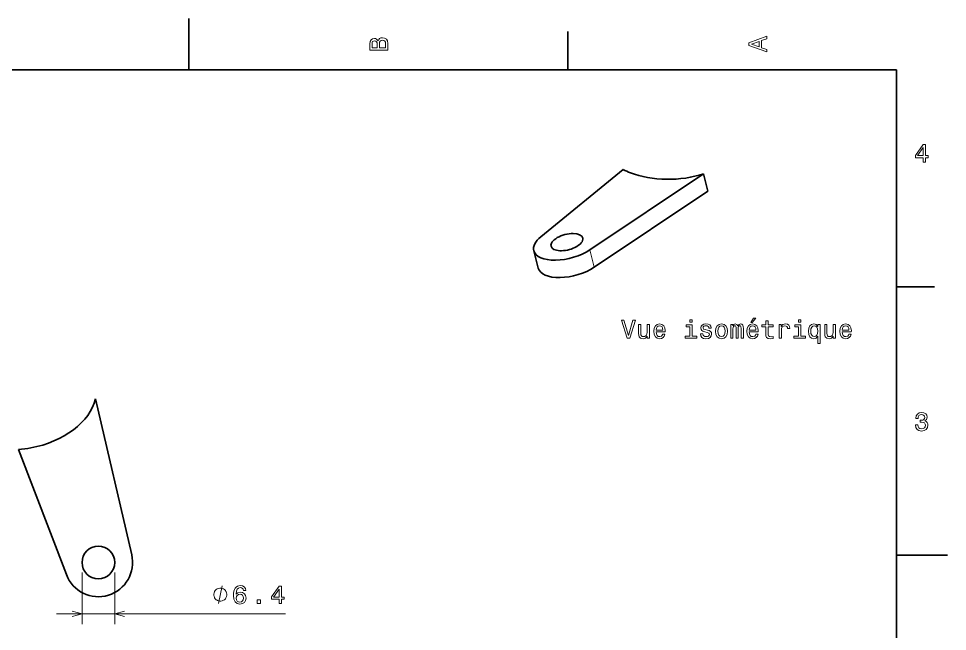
# Model space of a CAD drawing. Extents: x 0 to 297, y 0 to 210.
# Drawn here: x 115.2 to 297, y 90.1 to 210 of the extents above; entities that cross this region are included whole.
import ezdxf

# ---------------------------------------------------------------- set-up
doc = ezdxf.new("R2010")
doc.units = 0

msp = doc.modelspace()

# ---------------------------------------------------------------- linework, layer by layer
at = {"color": 7, "lineweight": 35, "ltscale": 0.25}
for p, q in [((148.5, 200), (148.5, 210)), ((287, 105), (297, 105))]:
    msp.add_line(p, q, dxfattribs=at)
at = {"color": 7, "lineweight": 35, "ltscale": 0.1875}
for p, q in [((222.699997, 200), (222.699997, 207.5)), ((287, 157.5), (294.5, 157.5))]:
    msp.add_line(p, q, dxfattribs=at)
at = {"color": 7, "lineweight": 35}
for p, q in [((287, 200), (10, 200)), ((287, 10), (287, 200)), ((233.512177, 180.479477), (217.426956, 167.326263)), ((226.97937, 164.749237), (249.23642, 179.636871)), ((227.861572, 161.348389), (250.118622, 176.236023)), ((137.303223, 105.122139), (130.211014, 135.609818)), ((115.167015, 125.696808), (124.518478, 101.213448))]:
    msp.add_line(p, q, dxfattribs=at)
at = {"color": 7, "lineweight": 35, "ltscale": 0.087835}
for p, q in [((250.118622, 176.236023), (249.23642, 179.636871)), ((216.902893, 161.178146), (216.020691, 164.578995))]:
    msp.add_line(p, q, dxfattribs=at)
at = {"color": 7, "lineweight": 13, "ltscale": 0.087835}
msp.add_line((227.861572, 161.348389), (226.97937, 164.749237), dxfattribs=at)
at = {"color": 8, "lineweight": 13, "ltscale": 0.251228}
for p, q in [((127.577469, 101.60408), (127.577469, 91.554962)), ((133.977463, 101.60408), (133.977463, 91.554962))]:
    msp.add_line(p, q, dxfattribs=at)
at = {"color": 8, "lineweight": 13}
msp.add_line((122.577469, 93.554962), (167.440735, 93.554962), dxfattribs=at)
at = {"color": 7, "lineweight": 13}
for points in [[(185.542007, 205.630417), (185.249496, 205.983429), (185.052811, 206.074219), (184.81073, 206.104477), (184.432495, 206.03891), (184.160156, 205.842224), (183.993729, 205.524506), (183.933212, 205.080704), (183.933212, 203.835022), (187.433212, 203.835022), (187.433212, 205.151306), (187.36261, 205.620331), (187.155838, 205.968307), (186.828018, 206.185165), (186.384216, 206.260818), (186.08667, 206.215424), (185.839554, 206.094391), (185.65799, 205.897705)], [(185.385666, 204.984879), (185.385666, 204.298996), (184.351807, 204.298996), (184.351807, 205.025223), (184.382065, 205.297562), (184.472839, 205.489197), (184.629181, 205.605194), (184.86116, 205.645538), (185.093155, 205.600143), (185.254532, 205.479111), (185.355408, 205.272339)], [(187.014618, 205.095825), (187.014618, 204.298996), (185.809296, 204.298996), (185.809296, 205.050446), (185.844589, 205.368164), (185.9505, 205.595108), (186.132065, 205.731277), (186.394302, 205.776657), (186.671692, 205.731277), (186.863327, 205.605194), (186.979324, 205.393372)], [(261.633209, 203.466858), (261.633209, 203.930847), (260.604401, 204.298996), (260.604401, 205.695969), (261.633209, 206.064133), (261.633209, 206.538193), (258.128174, 205.257217), (258.128174, 204.742798)], [(260.17572, 204.460388), (258.632477, 205), (260.17572, 205.539627)], [(292.277374, 181.916794), (292.731262, 181.916794), (292.731262, 182.784225), (293.23056, 182.784225), (293.23056, 183.187683), (292.731262, 183.187683), (292.731262, 185.341141), (292.272339, 185.341141), (290.739197, 183.228027), (290.739197, 182.784225), (292.277374, 182.784225)], [(291.162842, 183.187683), (292.277374, 184.756134), (292.277374, 183.187683)], [(235.440369, 150.981674), (234.562836, 148.001114), (233.66011, 150.981674), (233.181, 150.981674), (234.310684, 147.476624), (234.815002, 147.476624), (235.919464, 150.981674)], [(247.034744, 151.097656), (246.56572, 151.097656), (246.56572, 150.593338), (247.034744, 150.593338)], [(258.503052, 150.552994), (258.800598, 150.552994), (259.501617, 151.410339), (259.007355, 151.410339)], [(268.286896, 151.097656), (267.817871, 151.097656), (267.817871, 150.593338), (268.286896, 150.593338)], [(238.642807, 150.18483), (238.199005, 150.18483), (238.199005, 148.621429), (238.148575, 148.258331), (238.002319, 147.996078), (237.775375, 147.834686), (237.477829, 147.784256), (237.240799, 147.8246), (237.089493, 147.945648), (237.003769, 148.15242), (236.983597, 148.444916), (236.983597, 150.18483), (236.539795, 150.18483), (236.539795, 148.404572), (236.554916, 148.046509), (236.650742, 147.748962), (236.943253, 147.476624), (237.412262, 147.380798), (237.664429, 147.416107), (237.881287, 147.506882), (238.067886, 147.663223), (238.219177, 147.890167), (238.219177, 147.476624), (238.642807, 147.476624)], [(239.979263, 148.702133), (241.754486, 148.702133), (241.759521, 148.908905), (241.678833, 149.488876), (241.45694, 149.922592), (241.103912, 150.18483), (240.634888, 150.280655), (240.175949, 150.179794), (239.822922, 149.897369), (239.595978, 149.438446), (239.515289, 148.833252), (239.590942, 148.212936), (239.817886, 147.759048), (240.165863, 147.476624), (240.619751, 147.380798), (241.013123, 147.446365), (241.335892, 147.617828), (241.572922, 147.890167), (241.709091, 148.253281), (241.27034, 148.253281), (241.17955, 148.051544), (241.048431, 147.900253), (240.675232, 147.779221), (240.387772, 147.834686), (240.170914, 148.0112), (240.029694, 148.298676), (239.979263, 148.686996)], [(239.979263, 149.075333), (240.034744, 149.423309), (240.170914, 149.680511), (240.377686, 149.836853), (240.650024, 149.892334), (240.917313, 149.836853), (241.124084, 149.680511), (241.250168, 149.423309), (241.295547, 149.075333)], [(247.019608, 147.849823), (247.019608, 150.094055), (245.879852, 150.094055), (245.879852, 149.71582), (246.575806, 149.71582), (246.575806, 147.849823), (245.66803, 147.849823), (245.66803, 147.476624), (247.937485, 147.476624), (247.937485, 147.849823)], [(250.025375, 149.055161), (249.59671, 149.156021), (249.278976, 149.272018), (249.173065, 149.509048), (249.203339, 149.675476), (249.309235, 149.796509), (249.480713, 149.872162), (249.727829, 149.90242), (249.964859, 149.872162), (250.151459, 149.781372), (250.272491, 149.645218), (250.322937, 149.463654), (250.756653, 149.463654), (250.756653, 149.47374), (250.681, 149.801544), (250.474228, 150.058762), (250.151459, 150.220139), (249.727829, 150.280655), (249.299149, 150.220139), (248.986481, 150.053711), (248.789795, 149.806595), (248.729263, 149.493912), (248.774658, 149.191315), (248.915863, 148.979507), (249.147858, 148.828201), (249.485748, 148.722305), (249.979996, 148.601257), (250.282578, 148.475189), (250.363281, 148.374313), (250.393539, 148.223022), (250.348145, 148.036423), (250.227112, 147.895218), (250.030426, 147.804428), (249.768173, 147.77417), (249.490799, 147.804428), (249.289063, 147.910339), (249.152893, 148.081818), (249.097427, 148.318848), (248.668747, 148.318848), (248.739349, 147.91539), (248.946121, 147.622879), (249.273941, 147.446365), (249.727829, 147.380798), (250.201889, 147.446365), (250.549866, 147.622879), (250.761688, 147.905304), (250.837341, 148.273453), (250.78186, 148.591171), (250.625519, 148.808029), (250.368317, 148.949249)], [(251.603912, 148.828201), (251.684601, 148.212936), (251.916595, 147.759048), (252.284744, 147.476624), (252.778976, 147.380798), (253.268173, 147.476624), (253.636322, 147.753998), (253.868317, 148.207886), (253.954056, 148.828201), (253.868317, 149.443481), (253.636322, 149.90242), (253.268173, 150.179794), (252.778976, 150.280655), (252.284744, 150.179794), (251.916595, 149.897369), (251.684601, 149.443481)], [(252.0578, 148.833252), (252.10318, 149.28714), (252.2444, 149.61496), (252.471344, 149.816681), (252.778976, 149.887283), (253.081573, 149.816681), (253.308517, 149.619995), (253.449738, 149.28714), (253.500168, 148.833252), (253.449738, 148.374313), (253.308517, 148.041458), (253.081573, 147.839737), (252.778976, 147.77417), (252.471344, 147.839737), (252.2444, 148.041458), (252.10318, 148.374313)], [(254.594543, 147.476624), (255.003052, 147.476624), (255.003052, 149.28714), (255.028259, 149.559479), (255.103912, 149.756165), (255.21991, 149.872162), (255.371201, 149.917542), (255.492233, 149.877197), (255.572937, 149.776337), (255.613281, 149.604858), (255.628403, 149.377914), (255.628403, 147.476624), (256.011688, 147.476624), (256.011688, 149.28714), (256.036896, 149.554428), (256.112549, 149.751114), (256.233582, 149.872162), (256.384888, 149.917542), (256.50592, 149.877197), (256.586609, 149.776337), (256.637054, 149.377914), (256.637054, 147.476624), (257.045563, 147.476624), (257.045563, 149.347656), (257.020325, 149.735992), (256.939636, 150.033539), (256.778259, 150.215103), (256.516022, 150.280655), (256.208374, 150.179794), (255.971344, 149.887283), (255.784744, 150.174744), (255.472061, 150.280655), (255.184601, 150.179794), (254.987915, 149.897369), (254.987915, 150.18483), (254.594543, 150.18483)], [(258.195404, 148.702133), (259.970612, 148.702133), (259.975677, 148.908905), (259.894989, 149.488876), (259.673065, 149.922592), (259.320038, 150.18483), (258.851013, 150.280655), (258.39209, 150.179794), (258.039063, 149.897369), (257.812134, 149.438446), (257.731445, 148.833252), (257.807068, 148.212936), (258.034027, 147.759048), (258.382019, 147.476624), (258.835907, 147.380798), (259.229279, 147.446365), (259.552032, 147.617828), (259.789063, 147.890167), (259.925232, 148.253281), (259.486481, 148.253281), (259.395691, 148.051544), (259.264587, 147.900253), (258.891357, 147.779221), (258.603912, 147.834686), (258.387054, 148.0112), (258.24585, 148.298676), (258.195404, 148.686996)], [(258.195404, 149.075333), (258.250885, 149.423309), (258.387054, 149.680511), (258.593811, 149.836853), (258.86615, 149.892334), (259.133453, 149.836853), (259.34021, 149.680511), (259.466309, 149.423309), (259.511688, 149.075333)], [(261.438202, 149.71582), (261.438202, 148.359192), (261.468475, 147.920425), (261.60968, 147.617828), (261.89209, 147.441315), (262.371185, 147.380798), (262.895691, 147.406021), (262.895691, 147.789307), (262.512421, 147.759048), (262.164429, 147.799393), (261.977814, 147.925476), (261.897125, 148.137283), (261.882019, 148.43483), (261.882019, 149.71582), (262.895691, 149.71582), (262.895691, 150.094055), (261.882019, 150.094055), (261.882019, 150.885849), (261.438202, 150.885849), (261.438202, 150.094055), (260.671631, 150.094055), (260.671631, 149.71582)], [(264.045563, 147.476624), (264.489349, 147.476624), (264.489349, 149.024887), (264.534729, 149.398087), (264.670898, 149.66539), (264.892822, 149.826767), (265.190369, 149.882248), (265.412262, 149.846939), (265.578674, 149.746078), (265.679565, 149.5746), (265.714844, 149.342621), (266.163696, 149.342621), (266.10318, 149.751114), (265.936768, 150.043625), (265.659393, 150.220139), (265.281128, 150.280655), (265.023926, 150.240311), (264.802032, 150.13945), (264.605347, 149.967972), (264.449005, 149.735992), (264.449005, 150.18483), (264.045563, 150.18483)], [(268.27179, 147.849823), (268.27179, 150.094055), (267.132019, 150.094055), (267.132019, 149.71582), (267.827972, 149.71582), (267.827972, 147.849823), (266.920197, 147.849823), (266.920197, 147.476624), (269.189636, 147.476624), (269.189636, 147.849823)], [(271.615417, 149.766251), (271.459106, 149.993195), (271.282593, 150.154572), (271.075806, 150.245361), (270.838776, 150.280655), (270.410095, 150.179794), (270.07724, 149.897369), (269.860382, 149.443481), (269.784729, 148.833252), (269.860382, 148.217972), (270.07724, 147.764084), (270.410095, 147.476624), (270.838776, 147.380798), (271.075806, 147.411057), (271.277527, 147.496796), (271.454041, 147.653137), (271.615417, 147.890167), (271.615417, 146.427628), (272.059235, 146.427628), (272.059235, 150.18483), (271.615417, 150.18483)], [(270.238647, 148.833252), (270.284027, 149.282104), (270.425232, 149.609909), (270.637054, 149.811646), (270.914429, 149.882248), (271.20694, 149.811646), (271.428833, 149.61496), (271.559967, 149.28714), (271.610382, 148.833252), (271.559967, 148.374313), (271.428833, 148.046509), (271.20694, 147.844772), (270.914429, 147.779221), (270.637054, 147.844772), (270.425232, 148.046509), (270.284027, 148.379364)], [(275.075073, 150.18483), (274.631287, 150.18483), (274.631287, 148.621429), (274.580841, 148.258331), (274.434601, 147.996078), (274.207642, 147.834686), (273.910095, 147.784256), (273.673065, 147.8246), (273.521759, 147.945648), (273.436035, 148.15242), (273.415863, 148.444916), (273.415863, 150.18483), (272.972046, 150.18483), (272.972046, 148.404572), (272.987183, 148.046509), (273.083008, 147.748962), (273.375519, 147.476624), (273.844543, 147.380798), (274.09671, 147.416107), (274.313568, 147.506882), (274.500153, 147.663223), (274.651459, 147.890167), (274.651459, 147.476624), (275.075073, 147.476624)], [(276.41153, 148.702133), (278.186768, 148.702133), (278.191803, 148.908905), (278.111115, 149.488876), (277.889221, 149.922592), (277.536194, 150.18483), (277.067169, 150.280655), (276.608215, 150.179794), (276.255188, 149.897369), (276.028259, 149.438446), (275.947571, 148.833252), (276.023224, 148.212936), (276.250153, 147.759048), (276.598145, 147.476624), (277.052032, 147.380798), (277.445404, 147.446365), (277.768158, 147.617828), (278.005188, 147.890167), (278.141357, 148.253281), (277.702606, 148.253281), (277.611816, 148.051544), (277.480713, 147.900253), (277.107513, 147.779221), (276.820038, 147.834686), (276.60318, 148.0112), (276.461975, 148.298676), (276.41153, 148.686996)], [(276.41153, 149.075333), (276.46701, 149.423309), (276.60318, 149.680511), (276.809967, 149.836853), (277.082275, 149.892334), (277.349579, 149.836853), (277.556366, 149.680511), (277.682434, 149.423309), (277.727814, 149.075333)], [(290.729126, 130.51622), (290.729126, 130.480911), (290.809814, 129.996765), (291.046844, 129.633652), (291.420044, 129.401657), (291.914276, 129.315933), (292.438782, 129.401657), (292.832153, 129.623566), (293.08429, 129.976593), (293.175079, 130.430481), (293.134735, 130.728027), (293.023773, 130.970108), (292.842224, 131.156708), (292.600159, 131.292877), (292.927948, 131.565216), (293.043945, 131.998932), (292.968292, 132.392303), (292.751434, 132.68985), (292.398407, 132.87645), (291.914276, 132.942017), (291.460388, 132.861313), (291.112396, 132.63942), (290.885468, 132.286392), (290.809814, 131.817368), (290.809814, 131.782074), (291.258636, 131.782074), (291.299011, 132.104828), (291.430115, 132.336823), (291.641937, 132.478027), (291.939484, 132.528473), (292.201721, 132.488113), (292.393372, 132.382217), (292.509369, 132.210739), (292.554749, 131.97876), (292.509369, 131.731628), (292.388336, 131.565216), (292.176514, 131.46434), (291.889069, 131.434082), (291.692383, 131.439133), (291.692383, 131.04071), (291.939484, 131.050797), (292.257202, 131.005417), (292.494232, 130.884369), (292.635468, 130.687683), (292.685883, 130.430481), (292.630402, 130.13797), (292.484161, 129.921112), (292.252167, 129.784943), (291.944519, 129.739563), (291.626801, 129.789993), (291.394806, 129.941284), (291.248566, 130.183365), (291.193085, 130.51622)]]:
    msp.add_lwpolyline(points, close=True, dxfattribs=at)
at = {"color": 8, "lineweight": 13}
for points in [[(155.932678, 97.304962), (155.932678, 97.421631), (155.874344, 97.654961), (155.81601, 97.829964), (155.757675, 97.946632), (155.641006, 98.121628), (155.466003, 98.296631), (155.291016, 98.413292), (155.174347, 98.471626), (154.999344, 98.529961), (154.766006, 98.588295), (154.649338, 98.588295), (154.532669, 98.588295), (154.299347, 98.529961), (154.124344, 98.471626), (154.007675, 98.413292), (153.832672, 98.296631), (153.657669, 98.121628), (153.541016, 97.946632), (153.482681, 97.829964), (153.424347, 97.654961), (153.366013, 97.421631), (153.366013, 97.304962), (153.366013, 97.188293), (153.424347, 96.954964), (153.482681, 96.779961), (153.541016, 96.663292), (153.657669, 96.488297), (153.832672, 96.313293), (154.007675, 96.196632), (154.124344, 96.138298), (154.299347, 96.079964), (154.532669, 96.021629), (154.649338, 96.021629), (154.766006, 96.021629), (154.999344, 96.079964), (155.174347, 96.138298), (155.291016, 96.196632), (155.466003, 96.313293), (155.641006, 96.488297), (155.757675, 96.663292), (155.81601, 96.779961), (155.874344, 96.954964), (155.932678, 97.188293)], [(159.661057, 98.111877), (159.565247, 98.520378), (159.343338, 98.822975), (159.000397, 99.014618), (158.556595, 99.080177), (158.259048, 99.044876), (158.001831, 98.949051), (157.774887, 98.792717), (157.583252, 98.570816), (157.431946, 98.293434), (157.320999, 97.955536), (157.250397, 97.557121), (157.230225, 97.108276), (157.310913, 96.392136), (157.558029, 95.872688), (157.956451, 95.560005), (158.501114, 95.454102), (158.990311, 95.544876), (159.36351, 95.781906), (159.605591, 96.155106), (159.691315, 96.629166), (159.605591, 97.108276), (159.373596, 97.476433), (159.015533, 97.70842), (158.571716, 97.789108), (158.092621, 97.688248), (157.734543, 97.400787), (157.810196, 97.955536), (157.971573, 98.353951), (158.218689, 98.590988), (158.561646, 98.671677), (158.813797, 98.631332), (159.005447, 98.525421), (159.131516, 98.348907), (159.197083, 98.111877)], [(166.200104, 95.554962), (166.653992, 95.554962), (166.653992, 96.422394), (167.153275, 96.422394), (167.153275, 96.825859), (166.653992, 96.825859), (166.653992, 98.979317), (166.195068, 98.979317), (164.661926, 96.866203), (164.661926, 96.422394), (166.200104, 96.422394)], [(165.085556, 96.825859), (166.200104, 98.394302), (166.200104, 96.825859)], [(159.202133, 96.62413), (159.146652, 96.306404), (159.005447, 96.064331), (158.778503, 95.902946), (158.496078, 95.852509), (158.198517, 95.902946), (157.971573, 96.059288), (157.825317, 96.301361), (157.779938, 96.61908), (157.830368, 96.931763), (157.971573, 97.168793), (158.203568, 97.320091), (158.516251, 97.375565), (158.788574, 97.320091), (159.005447, 97.173836), (159.146652, 96.936806)], [(161.83873, 95.554962), (162.534698, 95.554962), (162.534698, 96.306404), (161.83873, 96.306404)]]:
    msp.add_lwpolyline(points, close=True, dxfattribs=at)
for points in [[(154.299347, 95.554962), (154.999344, 99.054962)], [(125.645615, 93.037323), (127.577469, 93.554962), (125.645615, 94.072601)], [(135.909317, 94.072601), (133.977463, 93.554962), (135.909317, 93.037323)]]:
    msp.add_lwpolyline(points, dxfattribs=at)
at = {"color": 7, "lineweight": 35}
msp.add_circle((130.777466, 103.60408), 3.2, dxfattribs=at)
for centre, radius, start, end in [((239.494568, 191.626572), 12.65124, 241.77851, 248.839238), ((113.586502, 147.452103), 21.812662, 274.155225, 280.434682), ((130.777466, 103.60408), 6.7, 200.904445, 13.095549)]:
    msp.add_arc(centre, radius, start, end, dxfattribs=at)
for centre, major_axis, ratio, start_param, end_param in [((242.3414, 184.473984), (11.963638, 0.000427), 0.494769, 4.0440141128, 5.3266039431), ((222.506058, 166.261246), (6.485352, 1.682343), 0.478013, 2.3376531677, 3.1415593373), ((222.506058, 166.261246), (3.097473, 0.803513), 0.478013, 6.2831733827, 9.4247660363), ((222.506058, 166.261246), (3.097473, 0.803513), 0.478013, 5.114394332, 6.2831733827), ((222.506058, 166.261246), (6.485352, 1.682343), 0.478013, 3.1415593373, 5.3429547884), ((222.506058, 166.261246), (3.097473, 0.803513), 0.478013, 3.1415807291, 5.114394332), ((223.388275, 162.860397), (6.485352, 1.682343), 0.478013, 3.1415593373, 5.3429547884), ((115.727608, 135.835083), (14.570023, 2.68074), 0.67501, 4.7123862874, 5.9949761177)]:
    msp.add_ellipse(centre, major_axis=major_axis, ratio=ratio, start_param=start_param, end_param=end_param, dxfattribs=at)

doc.saveas('drawing.dxf')
